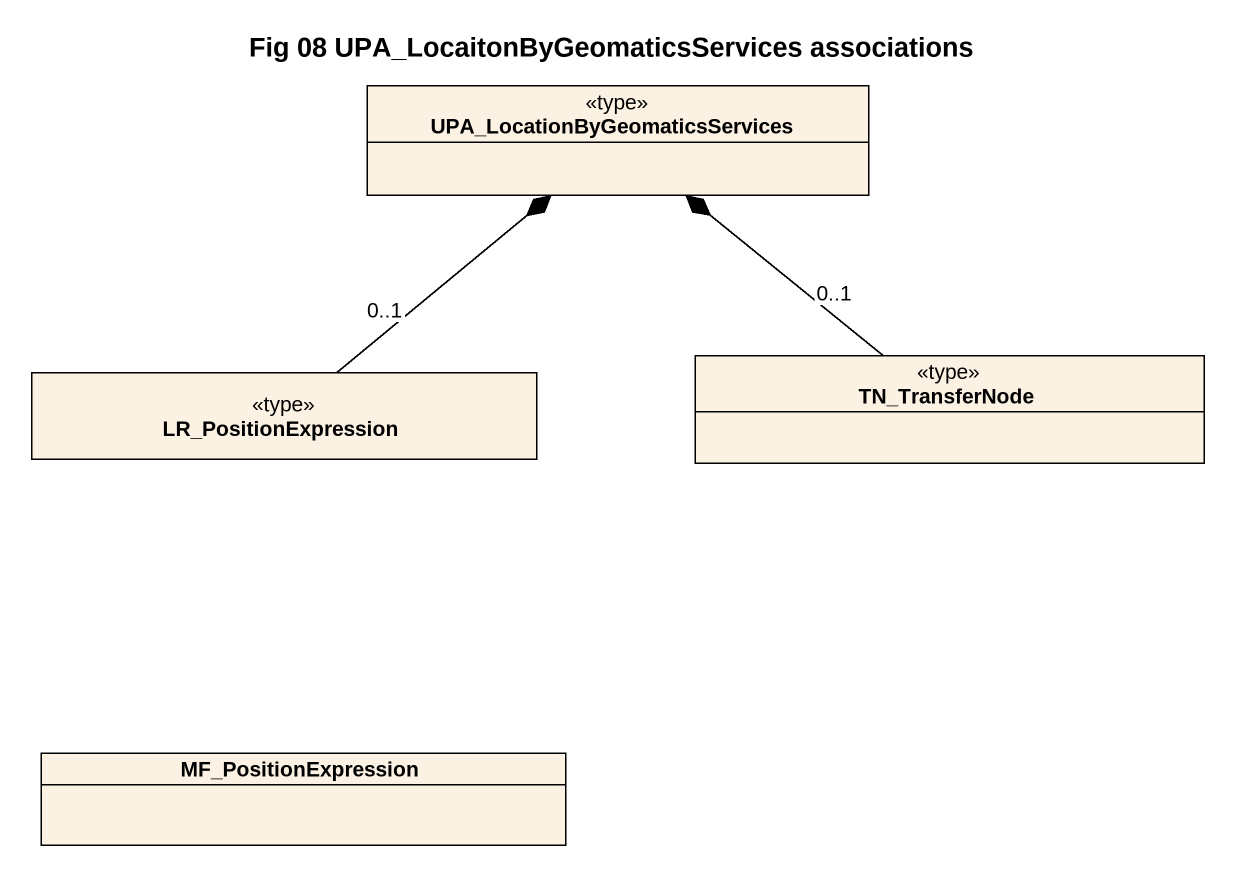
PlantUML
@startuml
title Fig 08 UPA_LocaitonByGeomaticsServices associations
hide circle
hide empty members
class "UPA_LocationByGeomaticsServices" as UPA_LocationByGeomaticsServi <<type>>
class LR_PositionExpression <<type>>
class TN_TransferNode <<type>>
class MF_PositionExpression
LR_PositionExpression "0..1" -up-* UPA_LocationByGeomaticsServi
TN_TransferNode "0..1" -up-* UPA_LocationByGeomaticsServi
@enduml
